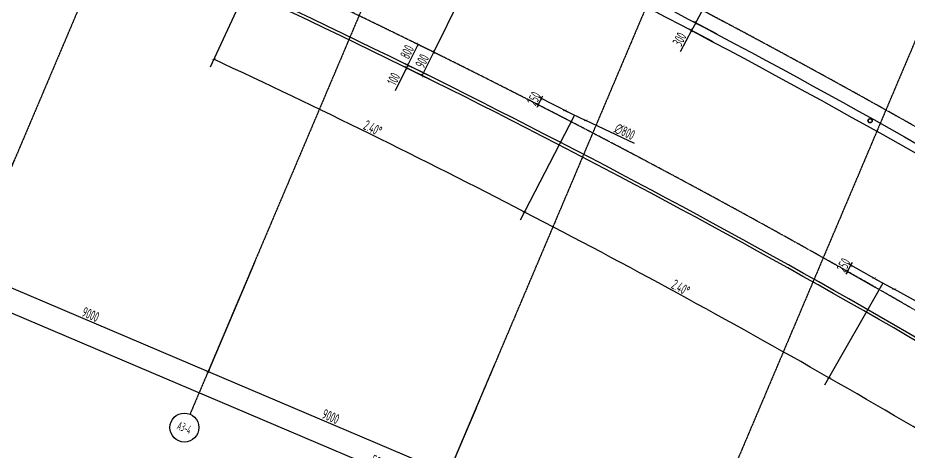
# Model space of a CAD drawing. Extents: x -3523 to 12007717, y -6694179 to 21431.
# Drawn here: x 11892335 to 11923084, y -6449055 to -6434085 of the extents above; entities that cross this region are included whole.
import ezdxf
from ezdxf.enums import TextEntityAlignment as Align

# ---------------------------------------------------------------- set-up
doc = ezdxf.new("R2010")
doc.units = 0
doc.header["$LTSCALE"] = 10
doc.header["$MEASUREMENT"] = 0
doc.linetypes.add('A3-RG-axis-100$0$CENTER', pattern=[2, 1.25, -0.25, 0.25, -0.25])
for name, color, linetype in [('A3-RB-4F-100$0$A-DIMS-100', 1, 'Continuous'), ('A3-RG-axis-100$0$A-DIMS-100', 1, 'Continuous'), ('A3-RG-axis-100$0$A-DIMS-150', 1, 'Continuous'), ('A3-RG-axis-100$0$A-GRID', 1, 'A3-RG-axis-100$0$CENTER'), ('A3-RG-axis-100$0$A-SYMB', 4, 'Continuous'), ('A3-RI-4F$0$A-ROOF-EDGE', 2, 'Continuous'), ('A3-RM-4F$0$0P-1', 191, 'Continuous'), ('A3-RM-4F$0$0P-FE-FH-V', 141, 'Continuous')]:
    doc.layers.add(name, color=color, linetype=linetype)
doc.styles.add('A3-RB-4F-100$0$XD2008', font='xd-hzs.shx', dxfattribs={"width": 0.7, "bigfont": 'xd-hztxt.shx'})
doc.styles.add('A3-RG-axis-100$0$$0$XD2008', font='xd-hzs.shx', dxfattribs={"width": 0.7, "bigfont": 'xd-hztxt.shx'})
doc.styles.add('A3-RG-axis-100$0$XD2008', font='xd-hzs.shx', dxfattribs={"width": 0.7, "bigfont": 'xd-hztxt.shx'})
doc.dimstyles.new('A3-RB-4F-100$0$XD100$0', dxfattribs={"dimscale": 100, "dimtxt": 3.5, "dimasz": 1, "dimexe": 1, "dimexo": 2, "dimgap": 0.5, "dimtad": 1, "dimdec": 0, "dimdsep": 46, "dimtxsty": 'A3-RB-4F-100$0$XD2008', "dimblk1": 'A3-RB-4F-100$0$_ARCHTICK', "dimblk2": 'A3-RB-4F-100$0$_ARCHTICK', "dimsah": 1, "dimcen": 2.5, "dimclrt": 4, "dimaunit": 1, "dimadec": 0, "dimazin": 0, "dimtfac": 1, "dimtdec": 0, "dimtix": 1, "dimtmove": 0, "dimatfit": 3, "dimfxl": 0, "dimtolj": 1, "dimtzin": 0, "dimarcsym": 0})
doc.dimstyles.new('A3-RG-axis-100$0$XD100$0', dxfattribs={"dimscale": 100, "dimtxt": 3.5, "dimasz": 1, "dimexe": 1, "dimexo": 2, "dimgap": 0.5, "dimtad": 1, "dimdec": 0, "dimdsep": 46, "dimtxsty": 'A3-RG-axis-100$0$XD2008', "dimblk1": 'A3-RG-axis-100$0$_ARCHTICK', "dimblk2": 'A3-RG-axis-100$0$_ARCHTICK', "dimsah": 1, "dimcen": 2.5, "dimclrt": 4, "dimaunit": 1, "dimadec": 0, "dimazin": 0, "dimtfac": 1, "dimtdec": 0, "dimtix": 1, "dimtmove": 0, "dimatfit": 3, "dimfxl": 0, "dimtolj": 1, "dimtzin": 0, "dimarcsym": 0})

# ---------------------------------------------------------------- blocks, each defined once
blk = doc.blocks.new('A3-RI-4F')
at = {"layer": 'A3-RI-4F$0$A-ROOF-EDGE'}
for points in [[(11977075, -6448936), (11977075, -6448936), (11971198, -6462780), (11953939, -6455454), (11952802, -6458132), (11961869, -6461981), (11950655, -6488400), (11923776, -6476990), (11934990, -6450572), (11944057, -6454420), (11945194, -6451742), (11937359, -6448416, 0.002105), (11935284, -6447090), (11932817, -6450984, 0.033355), (11899110, -6432654), (11899697, -6421468)], [(11971145, -6462649), (11953886, -6455323), (11952670, -6458185), (11961737, -6462034), (11950602, -6488268), (11923907, -6476937), (11935043, -6450703), (11944110, -6454552), (11945325, -6451689), (11937406, -6448327, 0.002183), (11935253, -6446952), (11932786, -6450846, 0.033209), (11899214, -6432592), (11899796, -6421473)]]:
    blk.add_lwpolyline(points, format="xyb", dxfattribs=at)
blk = doc.blocks.new('A3-RG-axis-100$0$_ARCHTICK')
at = {"color": 0, "linetype": 'ByBlock', "const_width": 0.15}
blk.add_lwpolyline([(-0.5, -0.5), (0.5, 0.5)], dxfattribs=at)
blk = doc.blocks.new('*D256')
at = {"layer": 'A3-RG-axis-100$0$A-DIMS-100', "color": 0, "lineweight": -2}
for p, q in [((11879441, -6434531), (11877837, -6438311)), ((11931726, -6461076), (11877876, -6438218)), ((11931640, -6461280), (11931765, -6460984))]:
    blk.add_line(p, q, dxfattribs=at)
at = {"layer": 'Defpoints', "color": 0}
for p in [(11879520, -6434347), (11877876, -6438218), (11931561, -6461464)]:
    blk.add_point(p, dxfattribs=at)
at = {"layer": 'A3-RG-axis-100$0$A-DIMS-100', "color": 0, "lineweight": -2, "xscale": 100, "yscale": 100, "zscale": 100}
for p, rotation in [((11877876, -6438218), 157.0000000217818), ((11931726, -6461076), 337.0000000217818)]:
    blk.add_blockref('A3-RG-axis-100$0$_ARCHTICK', p, dxfattribs=dict(at, rotation=rotation))
at = {"layer": 'A3-RG-axis-100$0$A-DIMS-100', "color": 4, "insert": (11904889, -6449440), "char_height": 350, "attachment_point": 5, "rotation": 337, "style": 'A3-RG-axis-100$0$XD2008'}
blk.add_mtext('\\A1;58500', dxfattribs=at)
blk = doc.blocks.new('A3-RG-axis-100$0$$0$ECADI-TAG-GRID')
at = {"color": 13}
blk.add_circle((0, 0), 5, dxfattribs=at)
at = {"style": 'A3-RG-axis-100$0$$0$XD2008', "width": 0.7}
blk.add_attdef('GRID', text='', height=5, dxfattribs=at).set_placement((0, 0), align=Align.MIDDLE)
blk = doc.blocks.new('*D236')
at = {"layer": 'A3-RG-axis-100$0$A-DIMS-100', "color": 0, "lineweight": -2}
for p, q in [((11892212, -6438996), (11890577, -6442849)), ((11890616, -6442757), (11898900, -6446274)), ((11899878, -6443971), (11898861, -6446366))]:
    blk.add_line(p, q, dxfattribs=at)
at = {"layer": 'Defpoints', "color": 0}
for p in [(11892290, -6438812), (11899956, -6443787), (11898900, -6446274)]:
    blk.add_point(p, dxfattribs=at)
at = {"layer": 'A3-RG-axis-100$0$A-DIMS-100', "color": 0, "lineweight": -2, "xscale": 100, "yscale": 100, "zscale": 100}
for p, rotation in [((11890616, -6442757), 156.9999999998815), ((11898900, -6446274), 336.9999999998814)]:
    blk.add_blockref('A3-RG-axis-100$0$_ARCHTICK', p, dxfattribs=dict(at, rotation=rotation))
at = {"layer": 'A3-RG-axis-100$0$A-DIMS-100', "color": 4, "insert": (11894846, -6444308), "char_height": 350, "attachment_point": 5, "rotation": 337, "style": 'A3-RG-axis-100$0$XD2008'}
blk.add_mtext('\\A1;9000', dxfattribs=at)
blk = doc.blocks.new('*D237')
at = {"layer": 'A3-RG-axis-100$0$A-DIMS-100', "color": 0, "lineweight": -2}
for p, q in [((11900497, -6442513), (11898861, -6446366)), ((11898900, -6446274), (11907185, -6449790)), ((11908143, -6447533), (11907146, -6449882))]:
    blk.add_line(p, q, dxfattribs=at)
at = {"layer": 'Defpoints', "color": 0}
for p in [(11900575, -6442328), (11908221, -6447349), (11907185, -6449790)]:
    blk.add_point(p, dxfattribs=at)
at = {"layer": 'A3-RG-axis-100$0$A-DIMS-100', "color": 0, "lineweight": -2, "xscale": 100, "yscale": 100, "zscale": 100}
for p, rotation in [((11898900, -6446274), 156.9999999998815), ((11907185, -6449790), 336.9999999998814)]:
    blk.add_blockref('A3-RG-axis-100$0$_ARCHTICK', p, dxfattribs=dict(at, rotation=rotation))
at = {"layer": 'A3-RG-axis-100$0$A-DIMS-100', "color": 4, "insert": (11903130, -6447825), "char_height": 350, "attachment_point": 5, "rotation": 337, "style": 'A3-RG-axis-100$0$XD2008'}
blk.add_mtext('\\A1;9000', dxfattribs=at)
blk = doc.blocks.new('*D238')
at = {"layer": 'A3-RG-axis-100$0$A-DIMS-100', "color": 0, "lineweight": -2}
for p, q in [((11908781, -6446029), (11907146, -6449882)), ((11907185, -6449790), (11915469, -6453307)), ((11916428, -6451049), (11915430, -6453399))]:
    blk.add_line(p, q, dxfattribs=at)
at = {"layer": 'Defpoints', "color": 0}
for p in [(11908859, -6445845), (11916506, -6450865), (11915469, -6453307)]:
    blk.add_point(p, dxfattribs=at)
at = {"layer": 'A3-RG-axis-100$0$A-DIMS-100', "color": 0, "lineweight": -2, "xscale": 100, "yscale": 100, "zscale": 100}
for p, rotation in [((11907185, -6449790), 156.9999999998815), ((11915469, -6453307), 336.9999999998814)]:
    blk.add_blockref('A3-RG-axis-100$0$_ARCHTICK', p, dxfattribs=dict(at, rotation=rotation))
at = {"layer": 'A3-RG-axis-100$0$A-DIMS-100', "color": 4, "insert": (11911415, -6451341), "char_height": 350, "attachment_point": 5, "rotation": 337, "style": 'A3-RG-axis-100$0$XD2008'}
blk.add_mtext('\\A1;9000', dxfattribs=at)
blk = doc.blocks.new('*D308')
at = {"layer": 'A3-RG-axis-100$0$A-DIMS-100', "color": 0, "lineweight": -2}
for p in [(11911206, -6437275), (11913603, -6438419)]:
    blk.add_line(p, (11911928, -6437619), dxfattribs=at)
at = {"layer": 'Defpoints', "color": 0}
for p in [(11911206, -6437275), (11911928, -6437619)]:
    blk.add_point(p, dxfattribs=at)
at = {"layer": 'A3-RG-axis-100$0$A-DIMS-100', "color": 0, "lineweight": -2, "xscale": 100, "yscale": 100, "zscale": 100}
for p, rotation in [((11911206, -6437275), 334.4948749528689), ((11911928, -6437619), 154.4948749528689)]:
    blk.add_blockref('A3-RG-axis-100$0$_ARCHTICK', p, dxfattribs=dict(at, rotation=rotation))
at = {"layer": 'A3-RG-axis-100$0$A-DIMS-100', "color": 4, "insert": (11913271, -6438011), "char_height": 350, "attachment_point": 5, "rotation": 334.4949, "style": 'A3-RG-axis-100$0$XD2008'}
blk.add_mtext('\\A1;∅800', dxfattribs=at)
blk = doc.blocks.new('*D309')
at = {"layer": 'A3-RG-axis-100$0$A-DIMS-100', "color": 0, "lineweight": -2}
for p in [(11921870, -6443053), (11924030, -6444251)]:
    blk.add_line(p, (11922569, -6443441), dxfattribs=at)
at = {"layer": 'Defpoints', "color": 0}
for p in [(11921870, -6443053), (11922569, -6443441)]:
    blk.add_point(p, dxfattribs=at)
at = {"layer": 'A3-RG-axis-100$0$A-DIMS-100', "color": 0, "lineweight": -2, "xscale": 100, "yscale": 100, "zscale": 100}
for p, rotation in [((11921870, -6443053), 330.9846667617892), ((11922569, -6443441), 150.9846667617892)]:
    blk.add_blockref('A3-RG-axis-100$0$_ARCHTICK', p, dxfattribs=dict(at, rotation=rotation))
at = {"layer": 'A3-RG-axis-100$0$A-DIMS-100', "color": 4, "insert": (11923723, -6443824), "char_height": 350, "attachment_point": 5, "rotation": 330.9847, "style": 'A3-RG-axis-100$0$XD2008'}
blk.add_mtext('\\A1;∅800', dxfattribs=at)
blk = doc.blocks.new('*D311')
at = {"layer": 'A3-RG-axis-100$0$A-DIMS-100', "color": 0, "lineweight": -2}
for p, q in [((11911269, -6437588), (11910195, -6437037)), ((11910284, -6437082), (11910398, -6436860)), ((11911390, -6437369), (11910309, -6436814)), ((11910398, -6436860), (11910443, -6436771)), ((11910284, -6437082), (11910238, -6437171))]:
    blk.add_line(p, q, dxfattribs=at)
at = {"layer": 'Defpoints', "color": 0}
for p in [(11910398, -6436860), (11911447, -6437679), (11911568, -6437461)]:
    blk.add_point(p, dxfattribs=at)
at = {"layer": 'A3-RG-axis-100$0$A-DIMS-100', "color": 0, "lineweight": -2, "xscale": 100, "yscale": 100, "zscale": 100}
for p, rotation in [((11910284, -6437082), 62.82202415732252), ((11910398, -6436860), 242.8220241573225)]:
    blk.add_blockref('A3-RG-axis-100$0$_ARCHTICK', p, dxfattribs=dict(at, rotation=rotation))
at = {"layer": 'A3-RG-axis-100$0$A-DIMS-100', "color": 4, "insert": (11910141, -6436868), "char_height": 350, "attachment_point": 5, "rotation": 62.822, "style": 'A3-RG-axis-100$0$XD2008'}
blk.add_mtext('\\A1;250', dxfattribs=at)
blk = doc.blocks.new('*D312')
at = {"layer": 'A3-RG-axis-100$0$A-DIMS-100', "color": 0, "lineweight": -2}
for p, q in [((11922047, -6443161), (11920990, -6442560)), ((11921077, -6442610), (11921127, -6442523)), ((11921916, -6443374), (11920867, -6442777)), ((11920954, -6442827), (11920904, -6442914)), ((11920954, -6442827), (11921077, -6442610))]:
    blk.add_line(p, q, dxfattribs=at)
at = {"layer": 'Defpoints', "color": 0}
for p in [(11921077, -6442610), (11922090, -6443473), (11922221, -6443259)]:
    blk.add_point(p, dxfattribs=at)
at = {"layer": 'A3-RG-axis-100$0$A-DIMS-100', "color": 0, "lineweight": -2, "xscale": 100, "yscale": 100, "zscale": 100}
for p, rotation in [((11921077, -6442610), 240.39124242227), ((11920954, -6442827), 60.39124242226997)]:
    blk.add_blockref('A3-RG-axis-100$0$_ARCHTICK', p, dxfattribs=dict(at, rotation=rotation))
at = {"layer": 'A3-RG-axis-100$0$A-DIMS-100', "color": 4, "insert": (11920820, -6442607), "char_height": 350, "attachment_point": 5, "rotation": 60.3912, "style": 'A3-RG-axis-100$0$XD2008'}
blk.add_mtext('\\A1;250', dxfattribs=at)
blk = doc.blocks.new('*D241')
at = {"layer": 'A3-RG-axis-100$0$A-DIMS-100', "color": 0, "lineweight": -2}
blk.add_arc((11778731, -6694179), 285300, 62.64693, 65.04693, dxfattribs=at)
at = {"layer": 'Defpoints', "color": 0}
for p in [(11900674, -6432111), (11911541, -6437447), (11906267, -6438972), (11778731, -6694179), (11778731, -6694179)]:
    blk.add_point(p, dxfattribs=at)
at = {"layer": 'A3-RG-axis-100$0$A-DIMS-100', "color": 0, "lineweight": -2, "xscale": 100, "yscale": 100, "zscale": 100}
for p, rotation in [((11899092, -6435510), 155.0469259396337), ((11909818, -6440778), 332.6469277024722)]:
    blk.add_blockref('A3-RG-axis-100$0$_ARCHTICK', p, dxfattribs=dict(at, rotation=rotation))
at = {"layer": 'A3-RG-axis-100$0$A-DIMS-100', "color": 4, "insert": (11904582, -6437886), "char_height": 350, "attachment_point": 5, "rotation": 333.8469, "style": 'A3-RG-axis-100$0$XD2008'}
blk.add_mtext('\\A1;2.40°', dxfattribs=at)
blk = doc.blocks.new('*D242')
at = {"layer": 'A3-RG-axis-100$0$A-DIMS-100', "color": 0, "lineweight": -2}
blk.add_arc((11778731, -6694179), 285300, 60.24693, 62.64693, dxfattribs=at)
at = {"layer": 'Defpoints', "color": 0}
for p in [(11911541, -6437447), (11922176, -6443234), (11916842, -6444537), (11778731, -6694179), (11778731, -6694179)]:
    blk.add_point(p, dxfattribs=at)
at = {"layer": 'A3-RG-axis-100$0$A-DIMS-100', "color": 0, "lineweight": -2, "xscale": 100, "yscale": 100, "zscale": 100}
for p, rotation in [((11909818, -6440778), 152.6469277024728), ((11920315, -6446489), 330.2469277095915)]:
    blk.add_blockref('A3-RG-axis-100$0$_ARCHTICK', p, dxfattribs=dict(at, rotation=rotation))
at = {"layer": 'A3-RG-axis-100$0$A-DIMS-100', "color": 4, "insert": (11915204, -6443381), "char_height": 350, "attachment_point": 5, "rotation": 331.4469, "style": 'A3-RG-axis-100$0$XD2008'}
blk.add_mtext('\\A1;2.40°', dxfattribs=at)
blk = doc.blocks.new('*D243')
at = {"layer": 'A3-RG-axis-100$0$A-DIMS-100', "color": 0, "lineweight": -2}
blk.add_arc((11778731, -6694179), 285300, 57.84693, 60.24693, dxfattribs=at)
at = {"layer": 'Defpoints', "color": 0}
for p in [(11922176, -6443234), (11932558, -6449461), (11927175, -6450539), (11778731, -6694179), (11778731, -6694179)]:
    blk.add_point(p, dxfattribs=at)
at = {"layer": 'A3-RG-axis-100$0$A-DIMS-100', "color": 0, "lineweight": -2, "xscale": 100, "yscale": 100, "zscale": 100}
for p, rotation in [((11920315, -6446489), 150.2469277095912), ((11930563, -6452635), 327.8469277238162)]:
    blk.add_blockref('A3-RG-axis-100$0$_ARCHTICK', p, dxfattribs=dict(at, rotation=rotation))
at = {"layer": 'A3-RG-axis-100$0$A-DIMS-100', "color": 4, "insert": (11925586, -6449316), "char_height": 350, "attachment_point": 5, "rotation": 329.0469, "style": 'A3-RG-axis-100$0$XD2008'}
blk.add_mtext('\\A1;2.40°', dxfattribs=at)
blk = doc.blocks.new('A3-RM-4F$0$DFA')
at = {"layer": 'A3-RM-4F$0$0P-FE-FH-V'}
for radius in [75, 65]:
    blk.add_circle((0, 0), radius, dxfattribs=at)
blk = doc.blocks.new('A3-RM-4F')
at = {"layer": 'A3-RM-4F$0$0P-1'}
for points in [[(11905192, -6423801), (11904910, -6429175, -0.033124), (11938801, -6448159), (11947301, -6451767), (11970397, -6461571), (11975941, -6448509)], [(11905486, -6423926), (11905220, -6428991, -0.03293), (11938943, -6447894), (11947419, -6451491), (11970238, -6461178), (11975665, -6448392)]]:
    blk.add_lwpolyline(points, format="xyb", dxfattribs=at)
blk.add_blockref('A3-RM-4F$0$DFA', (11921736, -6437630), dxfattribs=at)
blk = doc.blocks.new('A3-RB-4F-100$0$_ARCHTICK')
at = {"color": 0, "linetype": 'ByBlock', "const_width": 0.15}
blk.add_lwpolyline([(-0.5, -0.5), (0.5, 0.5)], dxfattribs=at)
blk = doc.blocks.new('*D2267')
at = {"layer": 'A3-RB-4F-100$0$A-DIMS-100', "color": 0, "lineweight": -2}
for p, q in [((11906959, -6435407), (11906594, -6435225)), ((11906283, -6436076), (11906683, -6435270)), ((11906559, -6436213), (11906194, -6436032))]:
    blk.add_line(p, q, dxfattribs=at)
at = {"layer": 'Defpoints', "color": 0}
for p in [(11906683, -6435270), (11907139, -6435496), (11906738, -6436302)]:
    blk.add_point(p, dxfattribs=at)
at = {"layer": 'A3-RB-4F-100$0$A-DIMS-100', "color": 0, "lineweight": -2, "xscale": 100, "yscale": 100, "zscale": 100}
for p, rotation in [((11906683, -6435270), 63.60062090099563), ((11906283, -6436076), 243.6006209009957)]:
    blk.add_blockref('A3-RB-4F-100$0$_ARCHTICK', p, dxfattribs=dict(at, rotation=rotation))
at = {"layer": 'A3-RB-4F-100$0$A-DIMS-100', "color": 4, "insert": (11906282, -6435573), "char_height": 350, "attachment_point": 5, "rotation": 63.6006, "style": 'A3-RB-4F-100$0$XD2008'}
blk.add_mtext('\\A1;900', dxfattribs=at)
blk = doc.blocks.new('*D2268')
at = {"layer": 'A3-RB-4F-100$0$A-DIMS-100', "color": 0, "lineweight": -2}
for p, q in [((11909405, -6430480), (11909039, -6430299)), ((11906683, -6435270), (11909129, -6430343)), ((11906959, -6435407), (11906594, -6435225))]:
    blk.add_line(p, q, dxfattribs=at)
at = {"layer": 'Defpoints', "color": 0}
for p in [(11909129, -6430343), (11909584, -6430569), (11907139, -6435496)]:
    blk.add_point(p, dxfattribs=at)
at = {"layer": 'A3-RB-4F-100$0$A-DIMS-100', "color": 0, "lineweight": -2, "xscale": 100, "yscale": 100, "zscale": 100}
for p, rotation in [((11909129, -6430343), 63.60062090099043), ((11906683, -6435270), 243.6006209009904)]:
    blk.add_blockref('A3-RB-4F-100$0$_ARCHTICK', p, dxfattribs=dict(at, rotation=rotation))
at = {"layer": 'A3-RB-4F-100$0$A-DIMS-100', "color": 4, "insert": (11907705, -6432707), "char_height": 350, "attachment_point": 5, "rotation": 63.6006, "style": 'A3-RB-4F-100$0$XD2008'}
blk.add_mtext('\\A1;5500', dxfattribs=at)
blk = doc.blocks.new('*D2281')
at = {"layer": 'A3-RB-4F-100$0$A-DIMS-100', "color": 0, "lineweight": -2}
for p, q in [((11905740, -6435806), (11905347, -6436598)), ((11906559, -6436213), (11905650, -6435762)), ((11906604, -6436123), (11905695, -6435672)), ((11905785, -6435717), (11905740, -6435806))]:
    blk.add_line(p, q, dxfattribs=at)
at = {"layer": 'Defpoints', "color": 0}
for p in [(11905785, -6435717), (11906738, -6436302), (11906783, -6436212)]:
    blk.add_point(p, dxfattribs=at)
at = {"layer": 'A3-RB-4F-100$0$A-DIMS-100', "color": 0, "lineweight": -2, "xscale": 100, "yscale": 100, "zscale": 100}
for p, rotation in [((11905740, -6435806), 243.6006209008917), ((11905785, -6435717), 63.60062090089171)]:
    blk.add_blockref('A3-RB-4F-100$0$_ARCHTICK', p, dxfattribs=dict(at, rotation=rotation))
at = {"layer": 'A3-RB-4F-100$0$A-DIMS-100', "color": 4, "insert": (11905298, -6436192), "char_height": 350, "attachment_point": 5, "rotation": 63.6006, "style": 'A3-RB-4F-100$0$XD2008'}
blk.add_mtext('\\A1;100', dxfattribs=at)
blk = doc.blocks.new('*D2282')
at = {"layer": 'A3-RB-4F-100$0$A-DIMS-100', "color": 0, "lineweight": -2}
for p, q in [((11905785, -6435717), (11906140, -6435000)), ((11906959, -6435407), (11906051, -6434956)), ((11906604, -6436123), (11905695, -6435672))]:
    blk.add_line(p, q, dxfattribs=at)
at = {"layer": 'Defpoints', "color": 0}
for p in [(11906140, -6435000), (11907139, -6435496), (11906783, -6436212)]:
    blk.add_point(p, dxfattribs=at)
at = {"layer": 'A3-RB-4F-100$0$A-DIMS-100', "color": 0, "lineweight": -2, "xscale": 100, "yscale": 100, "zscale": 100}
for p, rotation in [((11906140, -6435000), 63.60062090100862), ((11905785, -6435717), 243.6006209010086)]:
    blk.add_blockref('A3-RB-4F-100$0$_ARCHTICK', p, dxfattribs=dict(at, rotation=rotation))
at = {"layer": 'A3-RB-4F-100$0$A-DIMS-100', "color": 4, "insert": (11905761, -6435258), "char_height": 350, "attachment_point": 5, "rotation": 63.6006, "style": 'A3-RB-4F-100$0$XD2008'}
blk.add_mtext('\\A1;800', dxfattribs=at)
blk = doc.blocks.new('*D2382')
at = {"layer": 'A3-RB-4F-100$0$A-DIMS-100', "color": 0, "lineweight": -2}
for p, q in [((11915721, -6434256), (11915579, -6434521)), ((11916459, -6434649), (11915632, -6434209)), ((11915579, -6434521), (11915189, -6435253)), ((11916317, -6434914), (11915491, -6434474))]:
    blk.add_line(p, q, dxfattribs=at)
at = {"layer": 'Defpoints', "color": 0}
for p in [(11915721, -6434256), (11916635, -6434743), (11916494, -6435008)]:
    blk.add_point(p, dxfattribs=at)
at = {"layer": 'A3-RB-4F-100$0$A-DIMS-100', "color": 0, "lineweight": -2, "xscale": 100, "yscale": 100, "zscale": 100}
for p, rotation in [((11915721, -6434256), 61.94837856334141), ((11915579, -6434521), 241.9483785633414)]:
    blk.add_blockref('A3-RB-4F-100$0$_ARCHTICK', p, dxfattribs=dict(at, rotation=rotation))
at = {"layer": 'A3-RB-4F-100$0$A-DIMS-100', "color": 4, "insert": (11915162, -6434825), "char_height": 350, "attachment_point": 5, "rotation": 61.9484, "style": 'A3-RB-4F-100$0$XD2008'}
blk.add_mtext('\\A1;300', dxfattribs=at)
blk = doc.blocks.new('*D2383')
at = {"layer": 'A3-RB-4F-100$0$A-DIMS-100', "color": 0, "lineweight": -2}
for p, q in [((11915951, -6433823), (11916341, -6433091)), ((11915721, -6434256), (11915951, -6433823)), ((11916689, -6434217), (11915863, -6433776)), ((11916459, -6434649), (11915632, -6434209))]:
    blk.add_line(p, q, dxfattribs=at)
at = {"layer": 'Defpoints', "color": 0}
for p in [(11915951, -6433823), (11916865, -6434311), (11916635, -6434743)]:
    blk.add_point(p, dxfattribs=at)
at = {"layer": 'A3-RB-4F-100$0$A-DIMS-100', "color": 0, "lineweight": -2, "xscale": 100, "yscale": 100, "zscale": 100}
for p, rotation in [((11915951, -6433823), 61.94837856320203), ((11915721, -6434256), 241.948378563202)]:
    blk.add_blockref('A3-RB-4F-100$0$_ARCHTICK', p, dxfattribs=dict(at, rotation=rotation))
at = {"layer": 'A3-RB-4F-100$0$A-DIMS-100', "color": 4, "insert": (11915971, -6433307), "char_height": 350, "attachment_point": 5, "rotation": 61.9484, "style": 'A3-RB-4F-100$0$XD2008'}
blk.add_mtext('\\A1;490', dxfattribs=at)
blk = doc.blocks.new('A3-RG-axis-100')
at = {"layer": 'A3-RG-axis-100$0$A-DIMS-100'}
blk.add_line((11922175.5, -6443233.5), (11920165.7, -6446749.6), dxfattribs=at)
at = {"layer": 'A3-RG-axis-100$0$A-DIMS-150'}
for p, q in [((11900673.9, -6432110.5), (11898965.3, -6435782.4)), ((11909680.3, -6441044), (11911541.2, -6437446.8))]:
    blk.add_line(p, q, dxfattribs=at)
at = {"layer": 'A3-RG-axis-100$0$A-GRID'}
for p, q in [((11916344.3, -6405177.9), (11898275.1, -6447746.3)), ((11924628.9, -6408694.5), (11906537.9, -6451314.1)), ((11932913.4, -6412211.1), (11914822.5, -6454830.7)), ((11898074.3, -6425185.8), (11889990.6, -6444229.8))]:
    blk.add_line(p, q, dxfattribs=at)
for radius, start, end in [(294300, 57.267208, 69.150423), (288800, 57.079997, 69.144838)]:
    blk.add_arc((11778730.7, -6694178.7), radius, start, end, dxfattribs=at)
at = {"layer": 'A3-RG-axis-100$0$A-SYMB'}
ref = blk.add_blockref('A3-RG-axis-100$0$$0$ECADI-TAG-GRID', (11898079.8, -6448206.6), dxfattribs=dict(at, xscale=100, yscale=100, zscale=100, rotation=337))
ref.add_attrib('GRID', 'A3-4', dxfattribs={"layer": '0', "height": 300, "rotation": 337, "style": 'A3-RG-axis-100$0$$0$XD2008', "width": 0.5}).set_placement((11898079.8, -6448206.6), align=Align.MIDDLE)
at = {"layer": 'A3-RG-axis-100$0$A-DIMS-100'}
for base, line1, line2, override, picture, middle in [((11906267.4, -6438972), ((11911541.2, -6437446.8), (11778730.7, -6694178.7)), ((11778730.7, -6694178.7), (11900673.8, -6432110.7)), {"dimasz": 1, "dimaunit": 0, "dimadec": 2}, '*D241', (11904581.8, -6437885.9)), ((11916842.4, -6444536.5), ((11922175.5, -6443233.5), (11778730.7, -6694178.7)), ((11911541.2, -6437446.8), (11778730.7, -6694178.7)), {"dimaunit": 0, "dimadec": 2}, '*D242', (11915203.8, -6443380.8)), ((11927175.2, -6450539), ((11932558.2, -6449460.5), (11778730.7, -6694178.7)), ((11922175.5, -6443233.5), (11778730.7, -6694178.7)), {"dimaunit": 0, "dimadec": 2}, '*D243', (11925586.4, -6449315.7))]:
    dim = blk.add_angular_dim_2l(base=base, line1=line1, line2=line2, dimstyle='A3-RG-axis-100$0$XD100$0', override=override, dxfattribs=at)
    dim.commit()
    dim.dimension.update_dxf_attribs({"geometry": picture, "text_midpoint": middle})
for base, p1, p2, angle, picture, middle in [((11877876.4, -6438218.5), (11931561.4, -6461463.7), (11879519.6, -6434347.3), 337, '*D256', (11904889, -6449440.2)), ((11910397.8, -6436859.9), (11911446.7, -6437679.4), (11911567.8, -6437460.7), 62.82202, '*D311', (11910140.5, -6436868.3)), ((11898900.3, -6446273.5), (11892290.4, -6438811.9), (11899955.7, -6443787.1), 337, '*D236', (11894845.9, -6444308.1)), ((11921077.2, -6442609.6), (11922090.4, -6443472.8), (11922220.6, -6443259.4), 60.39124, '*D312', (11920819.8, -6442607.1)), ((11907184.8, -6449790.1), (11900574.9, -6442328.4), (11908221.2, -6447348.7), 337, '*D237', (11903130.5, -6447824.7)), ((11915469.4, -6453306.7), (11908859.4, -6445845), (11916505.7, -6450865.3), 337, '*D238', (11911415, -6451341.3))]:
    dim = blk.add_linear_dim(base=base, p1=p1, p2=p2, angle=angle, dimstyle='A3-RG-axis-100$0$XD100$0', override={"dimasz": 1}, dxfattribs=at)
    dim.commit()
    dim.dimension.update_dxf_attribs({"geometry": picture, "text_midpoint": middle})
for p1, p2, picture, middle in [((11911205.7, -6437274.7), (11911927.8, -6437619.1), '*D308', (11913173.9, -6438213.6)), ((11921869.8, -6443053.4), (11922569.4, -6443441.4), '*D309', (11923613.7, -6444020.7))]:
    dim = blk.add_diameter_dim_2p(p1=p1, p2=p2, dimstyle='A3-RG-axis-100$0$XD100$0', override={"dimasz": 1}, dxfattribs=at)
    dim.commit()
    dim.dimension.update_dxf_attribs({"geometry": picture, "text_midpoint": middle, "dimtype": 131})
blk = doc.blocks.new('A3-RB-4F-100')
at = {"layer": 'A3-RB-4F-100$0$A-DIMS-100'}
for p1, p2, distance, picture, middle in [((11907138.5, -6435495.8), (11909584, -6430569.3), 508.2, '*D2268', (11907704.5, -6432706.6)), ((11906782.8, -6436212.3), (11907138.5, -6435495.8), 1114.5, '*D2282', (11905760.8, -6435258.5)), ((11906738.4, -6436301.9), (11907138.5, -6435495.8), 508.2, '*D2267', (11906281.7, -6435572.9))]:
    dim = blk.add_aligned_dim(p1=p1, p2=p2, distance=distance, dimstyle='A3-RB-4F-100$0$XD100$0', dxfattribs=at)
    dim.commit()
    dim.dimension.update_dxf_attribs({"geometry": picture, "text_midpoint": middle})
for base, p1, p2, angle, picture, middle in [((11915950.9, -6433823.4), (11916635, -6434743.2), (11916865.5, -6434310.7), 61.94838, '*D2383', (11916169.6, -6433413)), ((11915720.5, -6434255.9), (11916494, -6435007.9), (11916635, -6434743.2), 61.94838, '*D2382', (11915360.8, -6434931)), ((11905784.5, -6435716.8), (11906738.4, -6436301.9), (11906782.8, -6436212.3), 63.60062, '*D2281', (11905499.2, -6436291.6))]:
    dim = blk.add_linear_dim(base=base, p1=p1, p2=p2, angle=angle, dimstyle='A3-RB-4F-100$0$XD100$0', dxfattribs=at)
    dim.commit()
    dim.dimension.update_dxf_attribs({"geometry": picture, "text_midpoint": middle, "dimtype": 129})

msp = doc.modelspace()

# ---------------------------------------------------------------- block references
for name in ['A3-RB-4F-100', 'A3-RI-4F', 'A3-RG-axis-100', 'A3-RM-4F']:
    msp.add_blockref(name, (0, 0))

doc.saveas('drawing.dxf')
